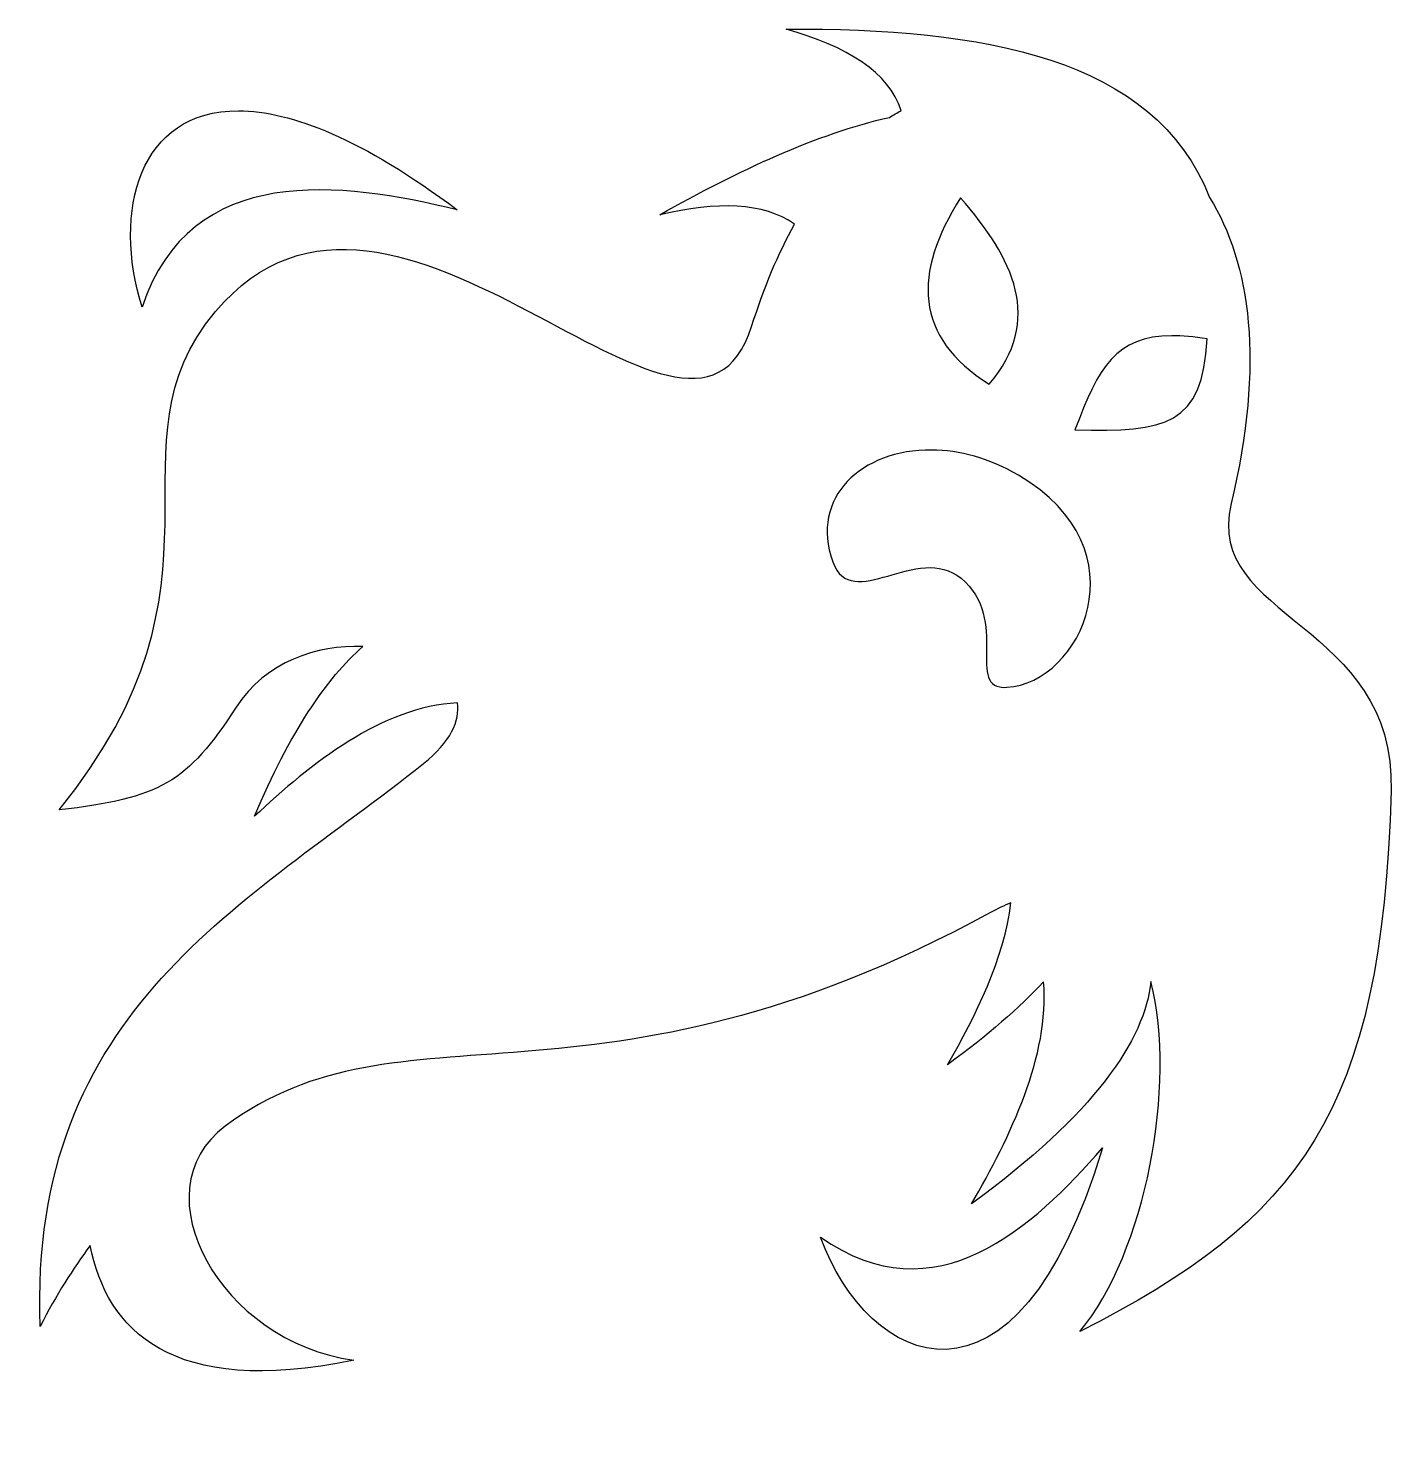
# Model space of a CAD drawing. Header units: centimetres. Extents: x -10.1 to 10.2, y -10.9 to 10.
import ezdxf

# ---------------------------------------------------------------- set-up
doc = ezdxf.new("R2010")
doc.units = ezdxf.units.CM
doc.header["$MEASUREMENT"] = 0
doc.layers.add('Layer 1', color=7, linetype='Continuous')

msp = doc.modelspace()

# ---------------------------------------------------------------- linework, layer by layer
at = {"layer": 'Layer 1'}
for points, knots in [([(1.13137, 9.999), (2.04081, 9.73984), (2.66325, 9.35784), (2.84221, 8.78583), (2.84221, 8.78583), (2.78457, 8.75463), (2.7273, 8.72182), (2.67076, 8.68619), (2.67076, 8.68619), (1.58894, 8.44132), (0.43232, 7.90043), (-0.74683, 7.23717), (-0.74683, 7.23717), (0.10602, 7.43494), (0.80095, 7.42355), (1.258, 7.097), (1.258, 7.097), (1.01714, 6.66267), (0.80271, 6.15691), (0.62029, 5.57642), (0.62029, 5.57642), (-0.2797, 2.71229), (-4.6793, 8.97419), (-7.3522, 5.79801), (-7.3522, 5.79801), (-9.04629, 3.785), (-6.88594, 1.84097), (-9.67755, -1.61461), (-9.67755, -1.61461), (-8.17709, -1.44003), (-7.77535, -1.21528), (-7.04559, -0.08771), (-7.04559, -0.08771), (-6.60536, 0.59246), (-5.84296, 0.8442), (-5.16203, 0.81679), (-5.16203, 0.81679), (-5.69832, 0.34426), (-6.24937, -0.46318), (-6.77327, -1.70886), (-6.77327, -1.70886), (-5.93699, -0.92757), (-4.87879, -0.0778), (-3.75392, -0.02193), (-3.75392, -0.02193), (-3.71546, -0.28987), (-3.85546, -0.60132), (-4.26027, -0.92508), (-4.26027, -0.92508), (-6.86452, -3.00771), (-10.13802, -4.56194), (-9.95881, -9.29821), (-9.95881, -9.29821), (-9.72444, -8.8231), (-9.46772, -8.44178), (-9.21775, -8.09149), (-9.21775, -8.09149), (-8.96559, -9.3389), (-8.02861, -10.36013), (-5.29655, -9.79853), (-5.29655, -9.79853), (-7.27541, -9.52836), (-8.51262, -7.28591), (-7.20908, -6.31849), (-7.20908, -6.31849), (-4.56447, -4.35582), (-1.777, -6.37904), (4.17205, -3.14147), (4.17205, -3.14147), (4.27642, -3.08471), (4.37699, -3.03647), (4.47414, -2.99557), (4.47414, -2.99557), (4.37943, -3.82206), (3.95265, -4.67554), (3.53118, -5.40505), (3.53118, -5.40505), (4.1325, -4.96735), (4.60288, -4.55549), (4.96185, -4.17113), (4.96185, -4.17113), (5.05209, -5.2734), (4.46646, -6.47561), (3.89108, -7.47153), (3.89108, -7.47153), (5.71527, -6.14366), (6.47134, -5.0268), (6.55639, -4.16463), (6.55639, -4.16463), (6.94999, -5.71127), (6.47648, -8.19365), (5.50093, -9.37204), (5.50093, -9.37204), (8.77118, -7.70923), (9.99637, -6.11975), (10.12929, -1.33213), (10.12929, -1.33213), (10.19937, 1.19053), (7.33651, 1.22055), (7.74954, 2.94134), (7.74954, 2.94134), (8.25324, 5.03945), (8.03493, 6.51255), (7.43054, 7.49325), (7.43054, 7.49325), (6.60405, 9.59026), (4.05752, 10.01236), (1.13128, 9.999), (1.13128, 9.999), (1.13128, 9.999), (1.13137, 9.999), (1.13137, 9.999)], [0, 0, 0, 0, 0.03448276, 0.03448276, 0.03448276, 0.03448276, 0.06896552, 0.06896552, 0.06896552, 0.06896552, 0.10344828, 0.10344828, 0.10344828, 0.10344828, 0.13793103, 0.13793103, 0.13793103, 0.13793103, 0.17241379, 0.17241379, 0.17241379, 0.17241379, 0.20689655, 0.20689655, 0.20689655, 0.20689655, 0.24137931, 0.24137931, 0.24137931, 0.24137931, 0.27586207, 0.27586207, 0.27586207, 0.27586207, 0.31034483, 0.31034483, 0.31034483, 0.31034483, 0.34482759, 0.34482759, 0.34482759, 0.34482759, 0.37931034, 0.37931034, 0.37931034, 0.37931034, 0.4137931, 0.4137931, 0.4137931, 0.4137931, 0.44827586, 0.44827586, 0.44827586, 0.44827586, 0.48275862, 0.48275862, 0.48275862, 0.48275862, 0.51724138, 0.51724138, 0.51724138, 0.51724138, 0.55172414, 0.55172414, 0.55172414, 0.55172414, 0.5862069, 0.5862069, 0.5862069, 0.5862069, 0.62068966, 0.62068966, 0.62068966, 0.62068966, 0.65517241, 0.65517241, 0.65517241, 0.65517241, 0.68965517, 0.68965517, 0.68965517, 0.68965517, 0.72413793, 0.72413793, 0.72413793, 0.72413793, 0.75862069, 0.75862069, 0.75862069, 0.75862069, 0.79310345, 0.79310345, 0.79310345, 0.79310345, 0.82758621, 0.82758621, 0.82758621, 0.82758621, 0.86206897, 0.86206897, 0.86206897, 0.86206897, 0.89655172, 0.89655172, 0.89655172, 0.89655172, 0.93103448, 0.93103448, 0.93103448, 0.93103448, 1, 1, 1, 1]), ([(-7.00832, 8.78426), (-8.48883, 8.79059), (-8.88762, 7.2927), (-8.44523, 5.86135), (-8.44523, 5.86135), (-7.72222, 8.03317), (-5.47601, 7.72686), (-3.75742, 7.31054), (-3.75742, 7.31054), (-5.16085, 8.36495), (-6.23297, 8.78094), (-7.0084, 8.78431), (-7.0084, 8.78431), (-7.0084, 8.78431), (-7.00832, 8.78426), (-7.00832, 8.78426)], [0, 0, 0, 0, 0.2, 0.2, 0.2, 0.2, 0.4, 0.4, 0.4, 0.4, 0.6, 0.6, 0.6, 0.6, 1, 1, 1, 1]), ([(3.72744, 7.48793), (4.51358, 6.5868), (4.96604, 5.67386), (4.15355, 4.71615), (4.15355, 4.71615), (3.03348, 5.41939), (3.01565, 6.37133), (3.72744, 7.48793)], [0, 0, 0, 0, 0.33333333, 0.33333333, 0.33333333, 0.33333333, 1, 1, 1, 1]), ([(6.8687, 5.43857), (7.02282, 5.43912), (7.19677, 5.42381), (7.39466, 5.39261), (7.39466, 5.39261), (7.32272, 4.10623), (6.78744, 4.00107), (5.4282, 4.03674), (5.4282, 4.03674), (5.77967, 4.97059), (6.03609, 5.4357), (6.86866, 5.43861), (6.86866, 5.43861), (6.86866, 5.43861), (6.8687, 5.43857), (6.8687, 5.43857)], [0, 0, 0, 0, 0.2, 0.2, 0.2, 0.2, 0.4, 0.4, 0.4, 0.4, 0.6, 0.6, 0.6, 0.6, 1, 1, 1, 1]), ([(3.29804, 3.73853), (3.70505, 3.73431), (4.15228, 3.61877), (4.5883, 3.36248), (4.5883, 3.36248), (6.4711, 2.25574), (5.51321, 0.27098), (4.41541, 0.20916), (4.41541, 0.20916), (3.77555, 0.17311), (4.47626, 1.21453), (3.73355, 1.83161), (3.73355, 1.83161), (3.09015, 2.36622), (2.10604, 1.30325), (1.82739, 2.07534), (1.82739, 2.07534), (1.48085, 3.03226), (2.25792, 3.74924), (3.29808, 3.73853), (3.29808, 3.73853), (3.29808, 3.73853), (3.29804, 3.73853), (3.29804, 3.73853)], [0, 0, 0, 0, 0.14285714, 0.14285714, 0.14285714, 0.14285714, 0.28571429, 0.28571429, 0.28571429, 0.28571429, 0.42857143, 0.42857143, 0.42857143, 0.42857143, 0.57142857, 0.57142857, 0.57142857, 0.57142857, 0.71428571, 0.71428571, 0.71428571, 0.71428571, 1, 1, 1, 1]), ([(5.83571, -6.64188), (4.81546, -7.8152), (3.35244, -9.17617), (1.64236, -7.96638), (1.64236, -7.96638), (2.3434, -9.89105), (4.54647, -10.93775), (5.83567, -6.64188), (5.83567, -6.64188), (5.83567, -6.64188), (5.83571, -6.64188), (5.83571, -6.64188)], [0, 0, 0, 0, 0.25, 0.25, 0.25, 0.25, 0.5, 0.5, 0.5, 0.5, 1, 1, 1, 1])]:
    msp.add_open_spline(points, degree=3, knots=knots, dxfattribs=at)

doc.saveas('drawing.dxf')
